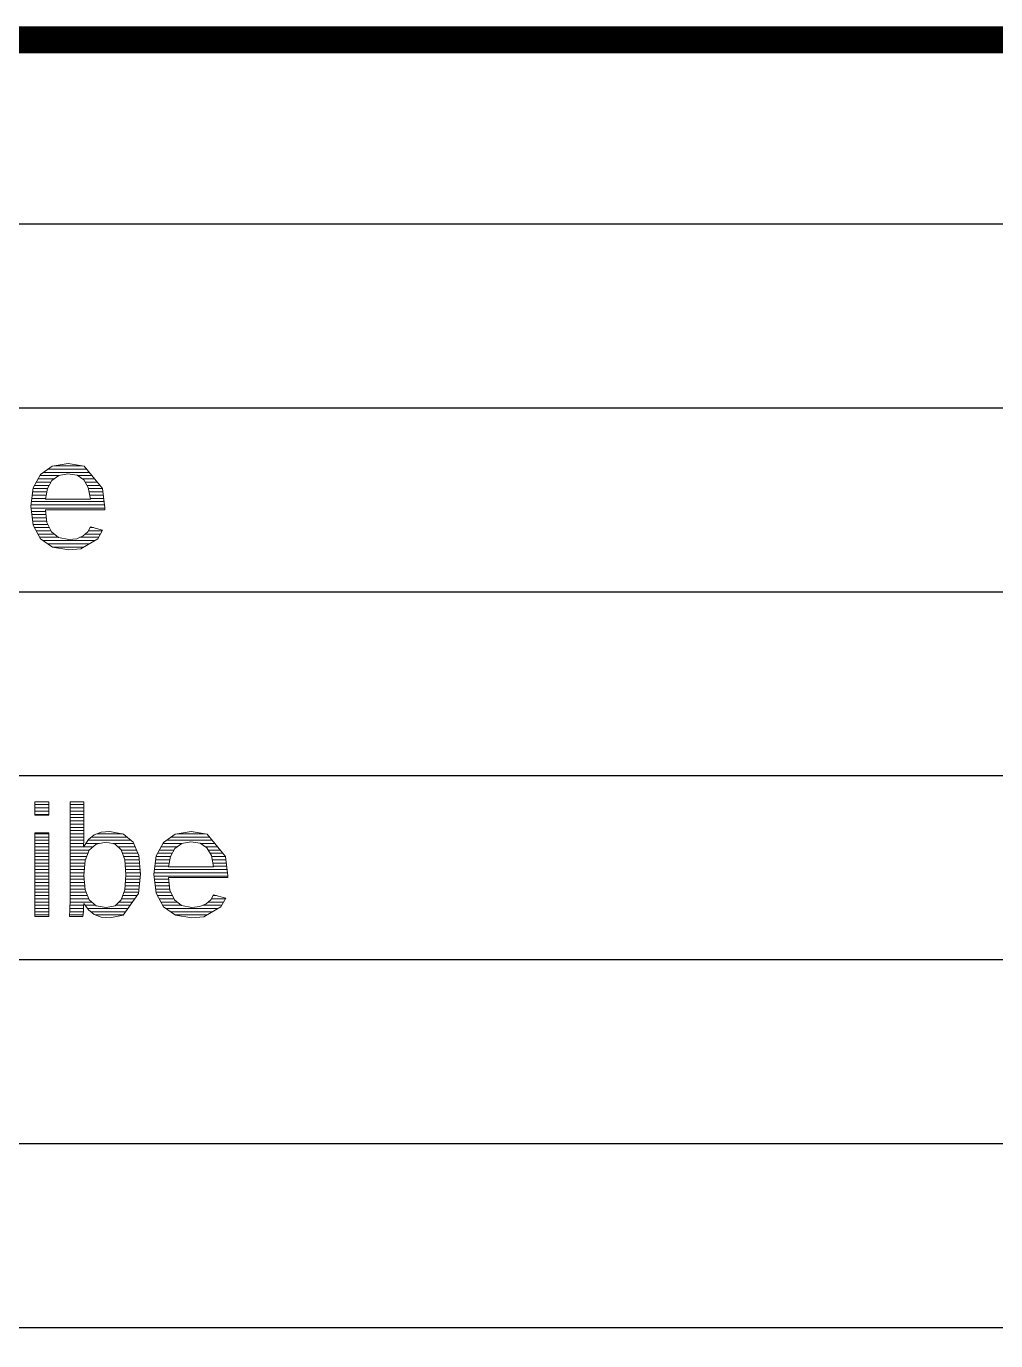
# Model space of a CAD drawing. Header units: millimetres. Extents: x 20 to 410, y 10 to 287.
# Drawn here: x 77.79 to 95.7, y 36.96 to 61.25 of the extents above; entities that cross this region are included whole.
import ezdxf

# ---------------------------------------------------------------- set-up
doc = ezdxf.new("R2010")
doc.units = ezdxf.units.MM
for name, color, linetype, lineweight in [('DUENN', 7, 'Continuous', 25), ('KANTEN', 7, 'Continuous', 50), ('TEXT', 7, 'Continuous', 13)]:
    doc.layers.add(name, color=color, linetype=linetype, lineweight=lineweight)

msp = doc.modelspace()

# ---------------------------------------------------------------- linework, layer by layer
at = {"layer": 'DUENN', "lineweight": 25}
for points in [[(20, 57.6), (200, 57.6)], [(20, 54.2), (200, 54.2)], [(20, 50.8), (200, 50.8)], [(20, 47.4), (200, 47.4)], [(20, 44), (200, 44)], [(20, 40.6), (200, 40.6)], [(20, 37.2), (200, 37.2)]]:
    msp.add_lwpolyline(points, dxfattribs=at)
at = {"layer": 'KANTEN', "lineweight": 50, "const_width": 0.5}
msp.add_lwpolyline([(20, 10), (200, 10), (200, 61), (20, 61)], close=True, dxfattribs=at)
at = {"layer": 'TEXT', "lineweight": 13}
for p, q in [((78.106, 53.005), (78.953, 53.005)), ((78.192, 53.065), (78.903, 53.065)), ((78.304, 53.125), (78.821, 53.125)), ((77.942, 52.765), (78.211, 52.765)), ((77.975, 52.825), (78.245, 52.825)), ((78.007, 52.885), (78.303, 52.885)), ((78.04, 52.945), (78.385, 52.945)), ((78.738, 52.945), (79.003, 52.945)), ((78.828, 52.885), (79.053, 52.885)), ((78.877, 52.825), (79.102, 52.825)), ((78.911, 52.765), (79.152, 52.765)), ((77.891, 52.525), (78.147, 52.525)), ((77.899, 52.585), (78.157, 52.585)), ((77.907, 52.645), (78.167, 52.645)), ((77.915, 52.705), (78.178, 52.705)), ((78.938, 52.705), (79.199, 52.705)), ((78.95, 52.645), (79.206, 52.645)), ((78.962, 52.585), (79.213, 52.585)), ((78.974, 52.525), (79.22, 52.525)), ((77.876, 52.405), (79.235, 52.405)), ((77.877, 52.345), (79.241, 52.345)), ((77.884, 52.465), (79.227, 52.465)), ((77.885, 52.285), (78.145, 52.285)), ((77.892, 52.225), (78.152, 52.225)), ((77.9, 52.165), (78.159, 52.165)), ((77.907, 52.105), (78.166, 52.105)), ((77.915, 52.045), (78.187, 52.045)), ((77.94, 51.985), (78.215, 51.985)), ((77.972, 51.925), (78.243, 51.925)), ((78.004, 51.865), (78.305, 51.865)), ((78.035, 51.805), (78.38, 51.805)), ((78.094, 51.745), (79.054, 51.745)), ((78.779, 51.805), (79.125, 51.805)), ((78.877, 51.865), (79.159, 51.865)), ((78.933, 51.925), (79.193, 51.925)), ((78.966, 51.985), (79.029, 51.985)), ((78.181, 51.685), (78.95, 51.685)), ((78.267, 51.625), (78.847, 51.625)), ((77.947, 46.865), (78.203, 46.865)), ((77.947, 46.805), (78.203, 46.805)), ((77.947, 46.745), (78.203, 46.745)), ((77.947, 46.685), (78.203, 46.685)), ((78.596, 46.865), (78.853, 46.865)), ((78.596, 46.805), (78.853, 46.805)), ((78.596, 46.745), (78.853, 46.745)), ((78.596, 46.685), (78.853, 46.685)), ((78.596, 46.625), (78.853, 46.625)), ((78.596, 46.565), (78.853, 46.565)), ((78.596, 46.505), (78.853, 46.505)), ((78.596, 46.445), (78.853, 46.445)), ((77.947, 46.325), (78.203, 46.325)), ((77.947, 46.265), (78.203, 46.265)), ((77.947, 46.205), (78.203, 46.205)), ((78.596, 46.385), (78.853, 46.385)), ((78.596, 46.325), (78.853, 46.325)), ((78.596, 46.265), (78.852, 46.265)), ((78.596, 46.205), (78.851, 46.205)), ((78.925, 46.205), (79.724, 46.205)), ((78.991, 46.265), (79.652, 46.265)), ((79.095, 46.325), (79.563, 46.325)), ((80.38, 46.205), (81.226, 46.205)), ((80.465, 46.265), (81.176, 46.265)), ((80.577, 46.325), (81.094, 46.325)), ((77.947, 46.145), (78.203, 46.145)), ((77.947, 46.085), (78.203, 46.085)), ((77.947, 46.025), (78.203, 46.025)), ((77.947, 45.965), (78.203, 45.965)), ((78.596, 46.145), (78.849, 46.145)), ((78.596, 46.085), (79.023, 46.085)), ((78.596, 46.025), (78.953, 46.025)), ((78.596, 45.965), (78.929, 45.965)), ((78.886, 46.145), (79.133, 46.145)), ((79.393, 46.145), (79.773, 46.145)), ((79.488, 46.085), (79.799, 46.085)), ((79.547, 46.025), (79.824, 46.025)), ((79.568, 45.965), (79.849, 45.965)), ((80.216, 45.965), (80.484, 45.965)), ((80.248, 46.025), (80.518, 46.025)), ((80.28, 46.085), (80.576, 46.085)), ((80.313, 46.145), (80.658, 46.145)), ((81.011, 46.145), (81.276, 46.145)), ((81.101, 46.085), (81.326, 46.085)), ((81.15, 46.025), (81.375, 46.025)), ((81.184, 45.965), (81.425, 45.965)), ((77.947, 45.905), (78.203, 45.905)), ((77.947, 45.845), (78.203, 45.845)), ((77.947, 45.785), (78.203, 45.785)), ((77.947, 45.725), (78.203, 45.725)), ((78.596, 45.905), (78.906, 45.905)), ((78.596, 45.845), (78.882, 45.845)), ((78.596, 45.785), (78.873, 45.785)), ((78.596, 45.725), (78.868, 45.725)), ((79.589, 45.905), (79.867, 45.905)), ((79.609, 45.845), (79.873, 45.845)), ((79.613, 45.785), (79.879, 45.785)), ((79.618, 45.725), (79.885, 45.725)), ((80.165, 45.725), (80.42, 45.725)), ((80.173, 45.785), (80.43, 45.785)), ((80.181, 45.845), (80.441, 45.845)), ((80.189, 45.905), (80.451, 45.905)), ((81.211, 45.905), (81.472, 45.905)), ((81.223, 45.845), (81.479, 45.845)), ((81.235, 45.785), (81.486, 45.785)), ((81.247, 45.725), (81.493, 45.725)), ((77.947, 45.665), (78.203, 45.665)), ((77.947, 45.605), (78.203, 45.605)), ((77.947, 45.545), (78.203, 45.545)), ((77.947, 45.485), (78.203, 45.485)), ((78.596, 45.665), (78.863, 45.665)), ((78.596, 45.605), (78.857, 45.605)), ((78.596, 45.545), (78.853, 45.545)), ((78.596, 45.485), (78.859, 45.485)), ((79.623, 45.665), (79.891, 45.665)), ((79.624, 45.485), (79.89, 45.485)), ((79.627, 45.605), (79.897, 45.605)), ((79.628, 45.545), (79.896, 45.545)), ((80.149, 45.605), (81.508, 45.605)), ((80.15, 45.545), (81.514, 45.545)), ((80.157, 45.665), (81.501, 45.665)), ((80.158, 45.485), (80.419, 45.485)), ((77.947, 45.425), (78.203, 45.425)), ((77.947, 45.365), (78.203, 45.365)), ((77.947, 45.305), (78.203, 45.305)), ((77.947, 45.245), (78.203, 45.245)), ((78.596, 45.425), (78.864, 45.425)), ((78.596, 45.365), (78.87, 45.365)), ((78.596, 45.305), (78.875, 45.305)), ((78.596, 45.245), (78.895, 45.245)), ((79.592, 45.245), (79.866, 45.245)), ((79.61, 45.305), (79.872, 45.305)), ((79.614, 45.365), (79.878, 45.365)), ((79.619, 45.425), (79.884, 45.425)), ((80.165, 45.425), (80.426, 45.425)), ((80.173, 45.365), (80.433, 45.365)), ((80.181, 45.305), (80.44, 45.305)), ((80.188, 45.245), (80.46, 45.245)), ((77.947, 45.185), (78.203, 45.185)), ((77.947, 45.125), (78.203, 45.125)), ((77.947, 45.065), (78.203, 45.065)), ((77.947, 45.005), (78.203, 45.005)), ((77.947, 44.945), (78.203, 44.945)), ((78.594, 44.945), (78.846, 44.945)), ((78.595, 45.005), (78.849, 45.005)), ((78.596, 45.185), (78.918, 45.185)), ((78.596, 45.125), (78.942, 45.125)), ((78.596, 45.065), (78.997, 45.065)), ((78.876, 45.005), (79.067, 45.005)), ((78.917, 44.945), (79.667, 44.945)), ((79.44, 45.005), (79.709, 45.005)), ((79.503, 45.065), (79.752, 45.065)), ((79.551, 45.125), (79.794, 45.125)), ((79.572, 45.185), (79.836, 45.185)), ((80.213, 45.185), (80.488, 45.185)), ((80.245, 45.125), (80.516, 45.125)), ((80.277, 45.065), (80.578, 45.065)), ((80.308, 45.005), (80.653, 45.005)), ((80.368, 44.945), (81.327, 44.945)), ((81.052, 45.005), (81.398, 45.005)), ((81.15, 45.065), (81.432, 45.065)), ((81.206, 45.125), (81.466, 45.125)), ((81.239, 45.185), (81.302, 45.185)), ((77.947, 44.885), (78.203, 44.885)), ((77.947, 44.825), (78.203, 44.825)), ((78.589, 44.825), (78.838, 44.825)), ((78.592, 44.885), (78.843, 44.885)), ((78.978, 44.885), (79.625, 44.885)), ((79.068, 44.825), (79.583, 44.825)), ((80.454, 44.885), (81.224, 44.885)), ((80.54, 44.825), (81.12, 44.825))]:
    msp.add_line(p, q, dxfattribs=at)
for points in [[(78.169, 52.082), (78.251, 51.908), (78.386, 51.8), (78.571, 51.764), (78.722, 51.78), (78.839, 51.831), (78.923, 51.906), (78.975, 52), (79.199, 51.936), (79.108, 51.777), (78.794, 51.594), (78.571, 51.571), (78.27, 51.622), (78.051, 51.775), (77.917, 52.028), (77.872, 52.381), (77.917, 52.718), (78.051, 52.966), (78.268, 53.119), (78.561, 53.17), (78.859, 53.118), (79.198, 52.709), (79.241, 52.351), (79.241, 52.316), (78.142, 52.316), (78.169, 52.082)], [(78.934, 52.724), (78.852, 52.868), (78.727, 52.952), (78.557, 52.98), (78.39, 52.949), (78.262, 52.855), (78.178, 52.707), (78.144, 52.513), (78.976, 52.513), (78.934, 52.724)], [(78.203, 46.668), (77.947, 46.668), (77.947, 46.914), (78.203, 46.914), (78.203, 46.668)], [(79.581, 44.822), (79.333, 44.771), (79.172, 44.787), (79.041, 44.835), (78.936, 44.918), (78.853, 45.039), (78.85, 45.039), (78.848, 44.983), (78.844, 44.904), (78.839, 44.833), (78.835, 44.8), (78.588, 44.8), (78.594, 44.918), (78.596, 45.118), (78.596, 46.914), (78.853, 46.914), (78.853, 46.311), (78.851, 46.21), (78.847, 46.093), (78.853, 46.093), (78.935, 46.22), (79.041, 46.305), (79.173, 46.353), (79.333, 46.37), (79.586, 46.32), (79.762, 46.173), (79.865, 45.926), (79.899, 45.577), (79.864, 45.225), (79.581, 44.822)], [(78.203, 44.8), (77.947, 44.8), (77.947, 46.341), (78.203, 46.341), (78.203, 44.8)], [(79.544, 46.032), (79.432, 46.136), (79.267, 46.171), (79.08, 46.134), (78.952, 46.023), (78.877, 45.832), (78.853, 45.553), (78.877, 45.29), (78.949, 45.105), (79.077, 44.997), (79.264, 44.961), (79.431, 44.997), (79.544, 45.104), (79.609, 45.292), (79.63, 45.569), (79.609, 45.846), (79.544, 46.032)], [(80.442, 45.282), (80.524, 45.108), (80.659, 45), (80.845, 44.964), (80.995, 44.98), (81.112, 45.031), (81.196, 45.106), (81.248, 45.2), (81.473, 45.136), (81.382, 44.977), (81.068, 44.794), (80.845, 44.771), (80.544, 44.822), (80.324, 44.975), (80.19, 45.228), (80.146, 45.581), (80.19, 45.918), (80.324, 46.166), (80.541, 46.319), (80.835, 46.37), (81.132, 46.318), (81.472, 45.909), (81.514, 45.551), (81.514, 45.516), (80.415, 45.516), (80.442, 45.282)], [(81.208, 45.924), (81.125, 46.068), (81, 46.152), (80.831, 46.18), (80.664, 46.149), (80.535, 46.055), (80.451, 45.907), (80.418, 45.713), (81.249, 45.713), (81.208, 45.924)]]:
    msp.add_lwpolyline(points, close=True, dxfattribs=at)

doc.saveas('drawing.dxf')
